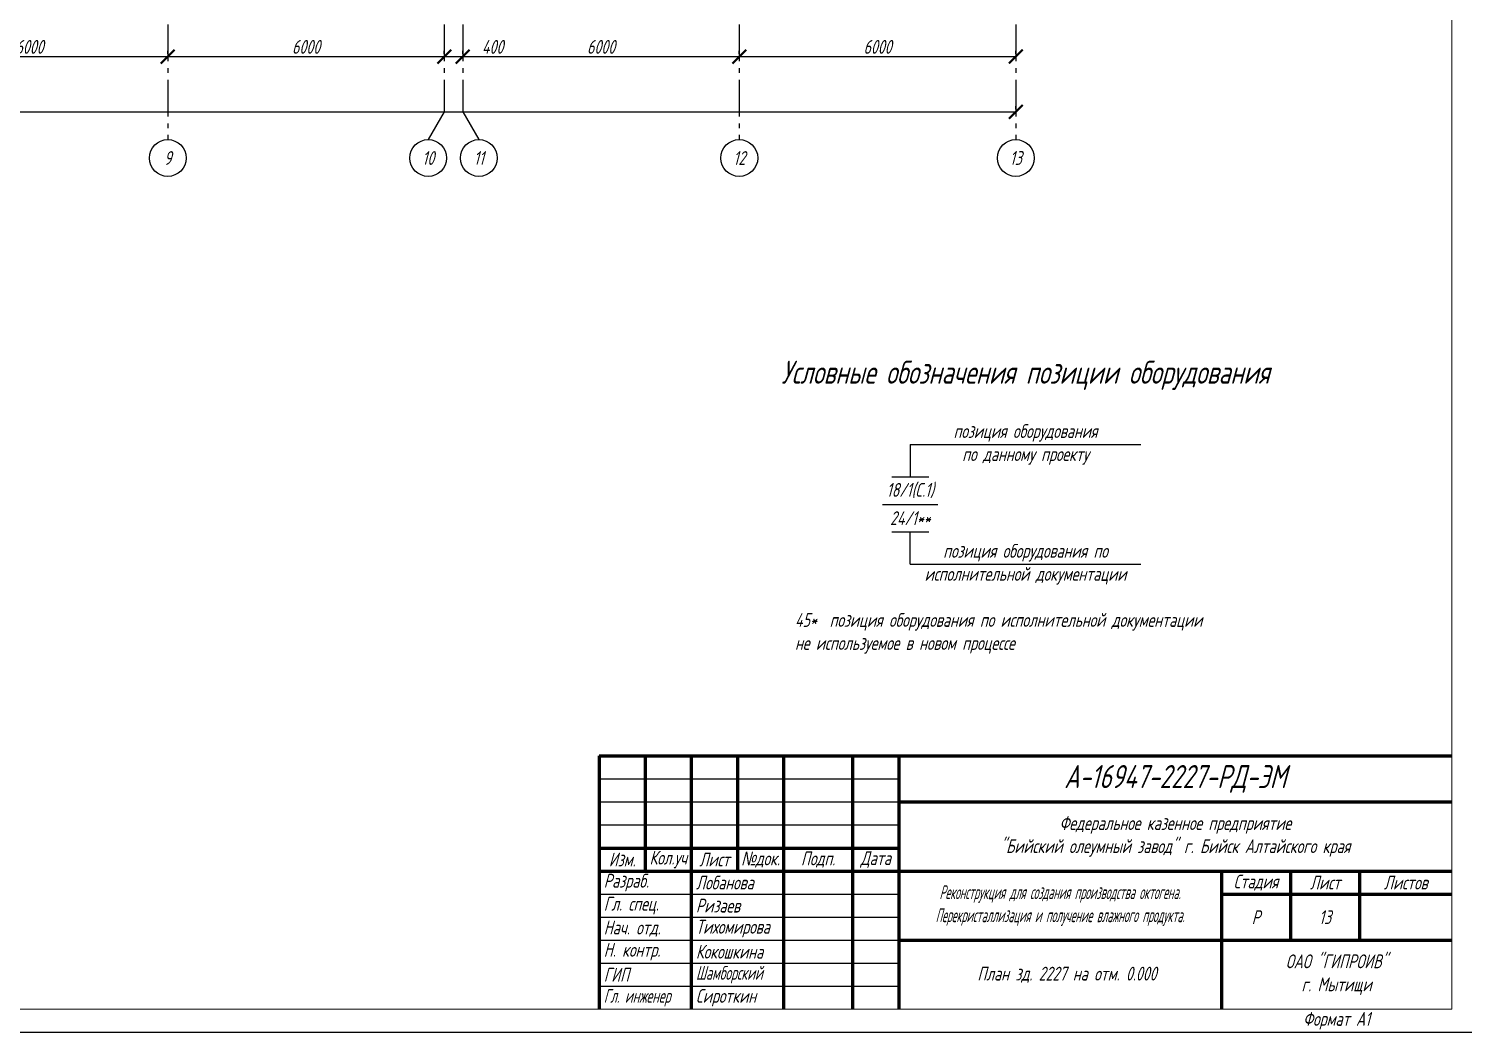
# Model space of a CAD drawing. Header units: millimetres. Extents: x -14296 to 10264, y -13087 to -5602.
# Drawn here: x -3036.5 to -2725.2, y -13086.7 to -12868.9 of the extents above; entities that cross this region are included whole.
import ezdxf

# ---------------------------------------------------------------- set-up
doc = ezdxf.new("R2010")
doc.units = ezdxf.units.MM
doc.linetypes.add('gost6', pattern=[12, 8, -1.5, 1, -1.5])
doc.layers.get('Defpoints').update_dxf_attribs({"color": 33})
for name, color, linetype, lineweight in [('Линия выноска', 137, 'Continuous', 25), ('Осевая', 4, 'gost6', 25), ('Размерная', 4, 'Continuous', 25), ('Рамка толстая', 7, 'Continuous', 15), ('Рамка тонкая', 5, 'Continuous', 25), ('Текст', 7, 'Continuous', 20), ('Штампы', 252, 'Continuous', 25)]:
    doc.layers.add(name, color=color, linetype=linetype, lineweight=lineweight)
doc.styles.add('gost shx', font='gost.shx', dxfattribs={"oblique": 15})
doc.styles.add('Simplex', font='simplex.shx', dxfattribs={"width": 0.7, "oblique": 15})
doc.dimstyles.new('ISO-25', dxfattribs={"dimtxt": 3, "dimasz": 2.5, "dimexe": 1.25, "dimexo": 0.625, "dimtad": 1, "dimtxsty": 'gost shx', "dimcen": 2.5, "dimclrt": 2, "dimadec": 0, "dimazin": 0, "dimtfac": 1, "dimtmove": 0, "dimatfit": 3, "dimfxl": 1, "dimarcsym": 0})

# ---------------------------------------------------------------- blocks, each defined once
blk = doc.blocks.new('_ArchTick')
at = {"color": 0, "const_width": 0.15}
blk.add_lwpolyline([(-0.5, -0.5), (0.5, 0.5)], dxfattribs=at)
blk = doc.blocks.new('*D866')
at = {"layer": 'Defpoints', "color": 0, "lineweight": 15, "transparency": 16777216}
for p in [(-3430.31, -12886.97), (-2822.31, -12886.97), (-2822.31, -12886.97)]:
    blk.add_point(p, dxfattribs=at)
at = {"layer": 'Размерная', "color": 0, "lineweight": -2, "transparency": 16777216}
for p, q in [((-3430.31, -12886.35), (-3430.31, -12885.72)), ((-2822.31, -12886.35), (-2822.31, -12885.72)), ((-3430.31, -12886.97), (-2822.31, -12886.97))]:
    blk.add_line(p, q, dxfattribs=at)
at = {"layer": 'Размерная', "color": 0, "lineweight": -2, "transparency": 16777216, "xscale": 3, "yscale": 3, "zscale": 3, "rotation": 180}
blk.add_blockref('_ArchTick', (-3430.31, -12886.97), dxfattribs=at)
at = {"layer": 'Размерная', "color": 0, "lineweight": -2, "transparency": 16777216, "xscale": 3, "yscale": 3, "zscale": 3}
blk.add_blockref('_ArchTick', (-2822.31, -12886.97), dxfattribs=at)
at = {"layer": 'Размерная', "color": 2, "transparency": 16777216, "insert": (-3126.31, -12884.85), "char_height": 3, "attachment_point": 5, "style": 'Simplex'}
blk.add_mtext('60800', dxfattribs=at)
blk = doc.blocks.new('*D873')
at = {"layer": 'Defpoints', "color": 0, "lineweight": 15, "transparency": 16777216}
for p in [(-3066.31, -12874.97), (-3006.31, -12874.97), (-3006.31, -12874.97)]:
    blk.add_point(p, dxfattribs=at)
at = {"layer": 'Размерная', "color": 0, "lineweight": -2, "transparency": 16777216}
for p, q in [((-3066.31, -12874.35), (-3066.31, -12873.72)), ((-3006.31, -12874.35), (-3006.31, -12873.72)), ((-3066.31, -12874.97), (-3006.31, -12874.97))]:
    blk.add_line(p, q, dxfattribs=at)
at = {"layer": 'Размерная', "color": 0, "lineweight": -2, "transparency": 16777216, "xscale": 3, "yscale": 3, "zscale": 3, "rotation": 180}
blk.add_blockref('_ArchTick', (-3066.31, -12874.97), dxfattribs=at)
at = {"layer": 'Размерная', "color": 0, "lineweight": -2, "transparency": 16777216, "xscale": 3, "yscale": 3, "zscale": 3}
blk.add_blockref('_ArchTick', (-3006.31, -12874.97), dxfattribs=at)
at = {"layer": 'Размерная', "color": 2, "transparency": 16777216, "insert": (-3036.31, -12872.85), "char_height": 3, "attachment_point": 5, "style": 'Simplex'}
blk.add_mtext('6000', dxfattribs=at)
blk = doc.blocks.new('*D874')
at = {"layer": 'Defpoints', "color": 0, "lineweight": 15, "transparency": 16777216}
for p in [(-2946.31, -12874.97), (-2942.31, -12874.97), (-2942.31, -12874.97)]:
    blk.add_point(p, dxfattribs=at)
at = {"layer": 'Размерная', "color": 0, "lineweight": -2, "transparency": 16777216}
for p, q in [((-2946.31, -12874.35), (-2946.31, -12873.72)), ((-2942.31, -12874.35), (-2942.31, -12873.72)), ((-2946.31, -12874.97), (-2942.31, -12874.97)), ((-2942.31, -12874.97), (-2932.38, -12874.97))]:
    blk.add_line(p, q, dxfattribs=at)
at = {"layer": 'Размерная', "color": 0, "lineweight": -2, "transparency": 16777216, "xscale": 3, "yscale": 3, "zscale": 3, "rotation": 180}
blk.add_blockref('_ArchTick', (-2946.31, -12874.97), dxfattribs=at)
at = {"layer": 'Размерная', "color": 0, "lineweight": -2, "transparency": 16777216, "xscale": 3, "yscale": 3, "zscale": 3}
blk.add_blockref('_ArchTick', (-2942.31, -12874.97), dxfattribs=at)
at = {"layer": 'Размерная', "color": 2, "transparency": 16777216, "insert": (-2935.84, -12872.85), "char_height": 3, "attachment_point": 5, "style": 'Simplex'}
blk.add_mtext('400', dxfattribs=at)
blk = doc.blocks.new('*D875')
at = {"layer": 'Defpoints', "color": 0, "lineweight": 15, "transparency": 16777216}
for p in [(-3006.31, -12874.97), (-2946.31, -12874.97), (-2946.31, -12874.97)]:
    blk.add_point(p, dxfattribs=at)
at = {"layer": 'Размерная', "color": 0, "lineweight": -2, "transparency": 16777216}
for p, q in [((-3006.31, -12874.35), (-3006.31, -12873.72)), ((-2946.31, -12874.35), (-2946.31, -12873.72)), ((-3006.31, -12874.97), (-2946.31, -12874.97))]:
    blk.add_line(p, q, dxfattribs=at)
at = {"layer": 'Размерная', "color": 0, "lineweight": -2, "transparency": 16777216, "xscale": 3, "yscale": 3, "zscale": 3, "rotation": 180}
blk.add_blockref('_ArchTick', (-3006.31, -12874.97), dxfattribs=at)
at = {"layer": 'Размерная', "color": 0, "lineweight": -2, "transparency": 16777216, "xscale": 3, "yscale": 3, "zscale": 3}
blk.add_blockref('_ArchTick', (-2946.31, -12874.97), dxfattribs=at)
at = {"layer": 'Размерная', "color": 2, "transparency": 16777216, "insert": (-2976.31, -12872.85), "char_height": 3, "attachment_point": 5, "style": 'Simplex'}
blk.add_mtext('6000', dxfattribs=at)
blk = doc.blocks.new('*D876')
at = {"layer": 'Defpoints', "color": 0, "lineweight": 15, "transparency": 16777216}
for p in [(-2942.31, -12874.97), (-2882.31, -12874.97), (-2882.31, -12874.97)]:
    blk.add_point(p, dxfattribs=at)
at = {"layer": 'Размерная', "color": 0, "lineweight": -2, "transparency": 16777216}
for p, q in [((-2942.31, -12874.35), (-2942.31, -12873.72)), ((-2882.31, -12874.35), (-2882.31, -12873.72)), ((-2942.31, -12874.97), (-2882.31, -12874.97))]:
    blk.add_line(p, q, dxfattribs=at)
at = {"layer": 'Размерная', "color": 0, "lineweight": -2, "transparency": 16777216, "xscale": 3, "yscale": 3, "zscale": 3, "rotation": 180}
blk.add_blockref('_ArchTick', (-2942.31, -12874.97), dxfattribs=at)
at = {"layer": 'Размерная', "color": 0, "lineweight": -2, "transparency": 16777216, "xscale": 3, "yscale": 3, "zscale": 3}
blk.add_blockref('_ArchTick', (-2882.31, -12874.97), dxfattribs=at)
at = {"layer": 'Размерная', "color": 2, "transparency": 16777216, "insert": (-2912.31, -12872.85), "char_height": 3, "attachment_point": 5, "style": 'Simplex'}
blk.add_mtext('6000', dxfattribs=at)
blk = doc.blocks.new('*D877')
at = {"layer": 'Defpoints', "color": 0, "lineweight": 15, "transparency": 16777216}
for p in [(-2882.31, -12874.97), (-2822.31, -12874.97), (-2822.31, -12874.97)]:
    blk.add_point(p, dxfattribs=at)
at = {"layer": 'Размерная', "color": 0, "lineweight": -2, "transparency": 16777216}
for p, q in [((-2882.31, -12874.35), (-2882.31, -12873.72)), ((-2822.31, -12874.35), (-2822.31, -12873.72)), ((-2882.31, -12874.97), (-2822.31, -12874.97))]:
    blk.add_line(p, q, dxfattribs=at)
at = {"layer": 'Размерная', "color": 0, "lineweight": -2, "transparency": 16777216, "xscale": 3, "yscale": 3, "zscale": 3, "rotation": 180}
blk.add_blockref('_ArchTick', (-2882.31, -12874.97), dxfattribs=at)
at = {"layer": 'Размерная', "color": 0, "lineweight": -2, "transparency": 16777216, "xscale": 3, "yscale": 3, "zscale": 3}
blk.add_blockref('_ArchTick', (-2822.31, -12874.97), dxfattribs=at)
at = {"layer": 'Размерная', "color": 2, "transparency": 16777216, "insert": (-2852.31, -12872.85), "char_height": 3, "attachment_point": 5, "style": 'Simplex'}
blk.add_mtext('6000', dxfattribs=at)
blk = doc.blocks.new('A$C551E481E')
at = {"layer": 'Рамка толстая'}
for p, q in [((836, 5), (836, 589)), ((20, 5), (836, 5))]:
    blk.add_line(p, q, dxfattribs=at)
at = {"layer": 'Рамка тонкая'}
blk.add_line((0, 0), (841, 0), dxfattribs=at)

msp = doc.modelspace()

# ---------------------------------------------------------------- linework, layer by layer
at = {"layer": 'Линия выноска'}
for p, q in [((-2845.21622, -12959.14721), (-2795.21622, -12959.14721)), ((-2845.21622, -12959.14721), (-2845.21622, -12966.14721)), ((-2849.21622, -12966.14721), (-2841.21622, -12966.14721)), ((-2851.21622, -12972.14721), (-2839.21622, -12972.14721)), ((-2849.21622, -12978.14721), (-2841.21622, -12978.14721)), ((-2845.21622, -12985.14721), (-2845.21622, -12978.14721)), ((-2845.21622, -12985.14721), (-2795.21622, -12985.14721))]:
    msp.add_line(p, q, dxfattribs=at)
at = {"layer": 'Осевая'}
for p, q in [((-3006.30898, -12807.97393), (-3006.30898, -12892.97393)), ((-2946.30898, -12807.97393), (-2946.30898, -12886.97393)), ((-2942.30898, -12807.97393), (-2942.30898, -12886.97393)), ((-2882.30898, -12807.97393), (-2882.30898, -12892.97393)), ((-2822.30898, -12807.97393), (-2822.30898, -12892.97393)), ((-2946.30898, -12886.97393), (-2949.80898, -12892.97393)), ((-2942.30898, -12886.97393), (-2938.80898, -12892.97393))]:
    msp.add_line(p, q, dxfattribs=at)
at = {"layer": 'Рамка тонкая'}
for centre in [(-3006.30898, -12896.97393), (-2949.80898, -12896.97393), (-2938.80898, -12896.97393), (-2882.30898, -12896.97393), (-2822.30898, -12896.97393)]:
    msp.add_circle(centre, 4, dxfattribs=at)
at = {"layer": 'Штампы', "lineweight": 60}
for p, q in [((-2912.71622, -13026.74064), (-2727.71622, -13026.74064)), ((-2912.71622, -13026.74064), (-2912.71622, -13081.74064)), ((-2902.71622, -13026.74064), (-2902.71622, -13051.74064)), ((-2892.71622, -13026.74064), (-2892.71622, -13081.74064)), ((-2882.71622, -13026.74064), (-2882.71622, -13051.74064)), ((-2872.71622, -13026.74064), (-2872.71622, -13081.74064)), ((-2857.71622, -13026.74064), (-2857.71622, -13081.74064)), ((-2847.71622, -13026.74064), (-2847.71622, -13081.74064)), ((-2847.71622, -13036.74064), (-2727.71622, -13036.74064)), ((-2912.71622, -13046.74064), (-2847.71622, -13046.74064)), ((-2912.71622, -13051.74064), (-2727.71622, -13051.74064)), ((-2777.71622, -13051.74064), (-2777.71622, -13081.74064)), ((-2762.71622, -13051.74064), (-2762.71622, -13066.74064)), ((-2747.71622, -13051.74064), (-2747.71622, -13066.74064)), ((-2777.71622, -13056.74064), (-2727.71622, -13056.74064)), ((-2847.71622, -13066.74064), (-2727.71622, -13066.74064))]:
    msp.add_line(p, q, dxfattribs=at)
at = {"layer": 'Штампы', "color": 5}
for p, q in [((-2912.71622, -13031.74064), (-2847.71622, -13031.74064)), ((-2912.71622, -13036.74064), (-2847.71622, -13036.74064)), ((-2912.71622, -13041.74064), (-2847.71622, -13041.74064)), ((-2912.71622, -13056.74064), (-2847.71622, -13056.74064)), ((-2912.71622, -13061.74064), (-2847.71622, -13061.74064)), ((-2912.71622, -13066.74064), (-2847.71622, -13066.74064)), ((-2912.71622, -13071.74064), (-2847.71622, -13071.74064)), ((-2912.71622, -13076.74064), (-2847.71622, -13076.74064))]:
    msp.add_line(p, q, dxfattribs=at)

# ---------------------------------------------------------------- block references
msp.add_blockref('A$C551E481E', (-3563.71622, -13086.74065))

# ---------------------------------------------------------------- texts
at = {"layer": 'Текст', "char_height": 3, "style": 'Simplex'}
for s, insert, width, attachment_point in [('9', (-3006.30898, -12896.97393), 10, 5), ('10', (-2949.80898, -12896.97393), 10, 5), ('11', (-2938.80898, -12896.97393), 10, 5), ('12', (-2882.30898, -12896.97393), 10, 5), ('13', (-2822.30898, -12896.97393), 10, 5), ('{\\Q15;\\W0.7;позиция оборудования\\Pпо данному проекту}', (-2820.21622, -12959.14721), 50, 5), ('{\\Q15;\\W0.7;18/1(С.1)}', (-2845.21622, -12969.14721), 50, 5), ('{\\Q15;\\W0.7;24/1**}', (-2845.21622, -12975.14721), 50, 5), ('позиция оборудования по исполнительной документации', (-2820.21622, -12985.14721), 63.0200739, 5), ('45*  позиция оборудования по исполнительной документации не используемое в новом процессе', (-2870.21622, -13000.14721), 99.2985107, 4), ('Федеральное казенное предприятие\\P"Бийский олеумный завод" г. Бийск Алтайского края', (-2787.71622, -13044.24064), 120, 5), ('Изм.', (-2907.71622, -13049.24064), 10, 5), ('Кол.уч', (-2897.71622, -13049.24064), 10, 5), ('Лист', (-2887.71622, -13049.24064), 10, 5), ('{\\fArial|b0|i0|c204|p34;\\W0.7;№\\Fsimplex|c204;док.}', (-2877.71622, -13049.24064), 10, 5), ('Подп.', (-2865.21622, -13049.24064), 15, 5), ('{\\W0.7;Дата}', (-2852.71622, -13049.24064), 10, 5), ('Разраб.', (-2911.71622, -13054.24064), 18, 4), ('Лобанова', (-2891.71622, -13054.24064), 18, 4), ('{\\W0.7;Стадия}', (-2770.21622, -13054.24064), 15, 5), ('Лист', (-2755.21622, -13054.24064), 15, 5), ('Листов', (-2737.71622, -13054.24064), 20, 5), ('Гл. спец.', (-2911.71622, -13059.24064), 18, 4), ('Ризаев', (-2891.71622, -13059.24064), 18, 4), ('{\\W0.5;Реконструкция для создания производства октогена.\\PПерекристаллизация и получение влажного продукта.}', (-2812.71622, -13059.24064), 70, 5), ('Р', (-2770.21622, -13061.74064), 15, 5), ('13', (-2755.21622, -13061.74064), 15, 5), ('Нач. отд.', (-2911.71622, -13064.24064), 18, 4), ('Тихомирова', (-2891.71622, -13064.24064), 18, 4), ('Н. контр.', (-2911.71622, -13069.24064), 19, 4), ('Кокошкина', (-2891.71622, -13069.24064), 18, 4), ('{\\C2;ОАО "ГИПРОИВ"\\Pг. Мытищи}', (-2752.71622, -13074.24064), 50, 5), ('ГИП', (-2911.71622, -13074.24064), 18, 4), ('{\\W0.6;Шамборский}', (-2891.71622, -13074.24064), 18, 4), ('\\pl3;План зд. 2227 на отм. 0.000', (-2812.71622, -13074.24064), 70, 5), ('{\\W0.6;Гл. инженер}', (-2911.71622, -13079.24064), 18, 4), ('Сироткин', (-2891.71622, -13079.24064), 18, 4), ('Формат А1', (-2752.71622, -13084.24064), 50, 5)]:
    msp.add_mtext(s, dxfattribs=dict(at, insert=insert, width=width, attachment_point=attachment_point))
at = {"layer": 'Текст', "lineweight": 35, "char_height": 5, "attachment_point": 5, "style": 'Simplex'}
for s, insert, width in [('{\\Q15;\\W0.7;Условные обозначения позиции оборудования}', (-2820.21622, -12944.14721), 185), ('А-16947-2227-РД-ЭМ', (-2787.71622, -13031.74064), 120)]:
    msp.add_mtext(s, dxfattribs=dict(at, insert=insert, width=width))

# ---------------------------------------------------------------- dimensions: what is measured, and where the dimension line sits
at = {"layer": 'Размерная'}
for base, p1, p2, override, picture, middle in [((-3006.30898, -12874.97393), (-3066.30898, -12874.97393), (-3006.30898, -12874.97393), {"dimtxt": 3, "dimasz": 3, "dimlfac": 100, "dimrnd": 500, "dimtxsty": 'Simplex', "dimblk1": 'ArchTick', "dimblk2": 'ArchTick', "dimsah": 1}, '*D873', (-3036.30898, -12872.84893)), ((-2946.30898, -12874.97393), (-3006.30898, -12874.97393), (-2946.30898, -12874.97393), {"dimtxt": 3, "dimasz": 3, "dimlfac": 100, "dimrnd": 500, "dimtxsty": 'Simplex', "dimblk1": 'ArchTick', "dimblk2": 'ArchTick', "dimsah": 1}, '*D875', (-2976.30898, -12872.84893)), ((-2942.30898, -12874.97393), (-2946.30898, -12874.97393), (-2942.30898, -12874.97393), {"dimtxt": 3, "dimasz": 3, "dimlfac": 100, "dimrnd": 100, "dimtxsty": 'Simplex', "dimblk1": 'ArchTick', "dimblk2": 'ArchTick', "dimsah": 1}, '*D874', (-2935.84259, -12872.84893)), ((-2882.30898, -12874.97393), (-2942.30898, -12874.97393), (-2882.30898, -12874.97393), {"dimtxt": 3, "dimasz": 3, "dimlfac": 100, "dimrnd": 500, "dimtxsty": 'Simplex', "dimblk1": 'ArchTick', "dimblk2": 'ArchTick', "dimsah": 1}, '*D876', (-2912.30898, -12872.84893)), ((-2822.30898, -12874.97393), (-2882.30898, -12874.97393), (-2822.30898, -12874.97393), {"dimtxt": 3, "dimasz": 3, "dimlfac": 100, "dimrnd": 500, "dimtxsty": 'Simplex', "dimblk1": 'ArchTick', "dimblk2": 'ArchTick', "dimsah": 1}, '*D877', (-2852.30898, -12872.84893)), ((-2822.30898, -12886.97393), (-3430.30898, -12886.97393), (-2822.30898, -12886.97393), {"dimtxt": 3, "dimasz": 3, "dimlfac": 100, "dimrnd": 100, "dimtxsty": 'Simplex', "dimblk1": 'ArchTick', "dimblk2": 'ArchTick', "dimsah": 1}, '*D866', (-3126.30898, -12884.84893))]:
    dim = msp.add_linear_dim(base=base, p1=p1, p2=p2, dimstyle='ISO-25', override=override, dxfattribs=at)
    dim.commit()
    dim.dimension.update_dxf_attribs({"geometry": picture, "text_midpoint": middle})

doc.saveas('drawing.dxf')
